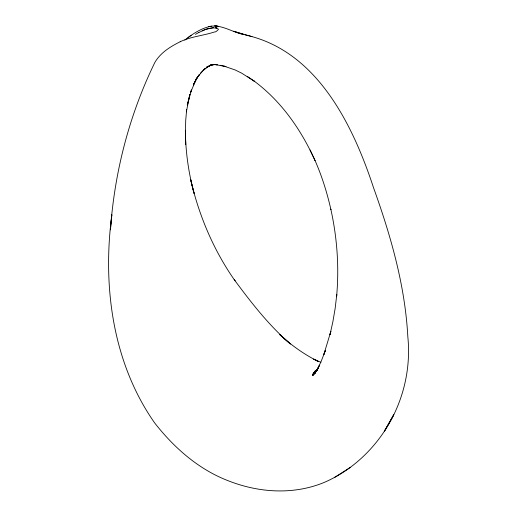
<?xml version="1.0" encoding="UTF-8"?>
<svg xmlns="http://www.w3.org/2000/svg" width="517" height="517" viewBox="0 0 517 517"><rect width="100%" height="100%" fill="white"/><g stroke="black" fill="none" stroke-linecap="round" stroke-linejoin="round"><path stroke-width="0.78" d="M187.917 102.444L187.303 104.957L189.875 94.327L186.359 111.84L186.637 109.675L185.713 120.474L185.416 132.274L185.37 130.446C185.545 151.714 188.55 172.911 194.095 193.436L190.683 179.657C198.987 215.763 213.715 250.499 235.061 280.847L234.22 279.639C251.133 302.516 268.762 325.264 290.373 343.947M187.303 104.957L191.445 89.977L190.469 92.692L196.66 78.19L193.345 84.904L197.32 77.524L195.594 80.064L199.426 74.442L195.594 80.064M193.345 84.904L194.696 82.164M197.707 76.975L202.49 71.159M316.663 370.741L312.442 375.387L317.108 369.836L313.212 375.303L318.239 367.852L314.711 373.849L319.512 365.138L316.863 370.728L321.387 360.834L325.452 350.3L323.765 354.765L330.874 331.307L329.982 334.706L332.864 321.8L335.152 308.423L336.78 294.58L336.58 296.732C339.294 267.438 337.168 237.801 330.802 209.101L330.912 209.585C327.112 192.783 321.975 176.265 315.021 160.49M200.363 73.298L205.126 68.522L202.987 70.648L208.603 66.137L206.134 67.85L211.634 64.825M316.675 370.922L312.481 374.534L317.134 370.127L314.523 371.458L317.36 370.049M184.802 40.087C192.686 33.844 201.443 27.996 211.492 26.141M180.362 41.664C170.539 46.491 160.464 52.715 154.874 62.428C129.347 114.703 114.535 171.857 110.438 229.845L111.853 214.704C102.392 286.082 112.59 362.831 154.583 422.835C173.938 447.644 198.567 469.404 228.255 480.765C258.519 492.701 292.693 495.06 323.248 482.826C348.219 472.331 369.397 453.842 384.325 431.333C402.724 403.557 411.196 369.862 407.823 336.703C405.082 285.558 390.82 235.881 373.604 187.917C352.743 124.468 316.714 50.414 245.052 34.891M316.727 370.644L313.218 373.171L316.527 370.98M187.962 37.618L191.193 35.305M334.434 477.534L350.209 467.484M195.458 34.361L198.916 32.403M198.696 32.532L205.721 29.34L213.489 27.64M202.115 30.852C206.018 28.926 214.174 26.445 218.148 28.92M211.582 64.845L206.406 67.32L211.608 64.832M180.162 41.748C190.967 36.558 203.116 35.692 214.4 32.009C216.39 32.397 218.71 28.629 218.439 29.553M209.547 65.814L213.418 64.657L210.406 65.071L214.18 64.612L211.207 64.69L215.389 64.631L212.603 64.457L217.308 64.825L214.859 64.476L225.981 66.59L220.203 65.291M208.577 26.722C220.701 23.543 231.939 32.228 243.449 34.452L233.626 31.207M215.434 27.659L216.888 27.828M215.382 27.672L216.836 27.892M251.979 36.629L235.914 31.964M224.061 66.15L235.196 69.976L241.678 73.162L254.758 81.505L247.288 76.38M320.934 362.339L313.645 359.089L318.517 361.583C304.351 354.584 291.401 345.311 279.794 334.622L290.36 343.934M253.918 80.917C281.267 101.099 301.204 129.832 315.053 160.574L310.038 149.975M185.37 130.446L185.758 144.682M393.741 414.757L384.325 431.333L393.741 414.757M216.862 26.102L214.658 25.85L218.2 26.302L216.862 26.102"/></g></svg>
